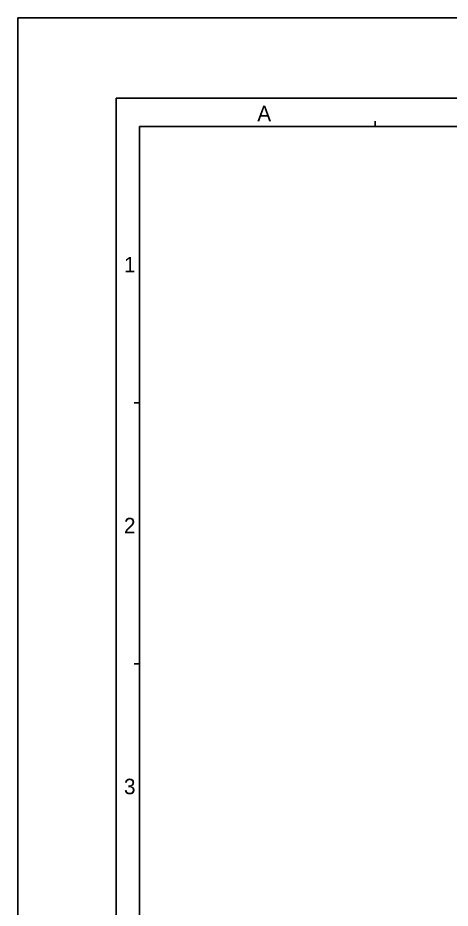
# Model space of a CAD drawing. Header units: millimetres. Extents: x 0 to 420, y 0 to 297.
# Drawn here: x 0 to 83.5, y 125 to 297 of the extents above; entities that cross this region are included whole.
import ezdxf

# ---------------------------------------------------------------- set-up
doc = ezdxf.new("R2010")
doc.units = ezdxf.units.MM
doc.header["$LTSCALE"] = 23.1
doc.layers.get('0').update_dxf_attribs({"linetype": 'CONTINUOUS'})
doc.styles.add('TEXTSTYLE_2', font='txt')

msp = doc.modelspace()

# ---------------------------------------------------------------- linework, layer by layer
at = {"color": 7, "linetype": 'CONTINUOUS'}
for p, q in [((0, 0), (0, 297)), ((0, 297), (420, 297))]:
    msp.add_line(p, q, dxfattribs=at)
at = {"color": 4, "linetype": 'CONTINUOUS'}
for p, q in [((19, 15.5), (19, 281.5)), ((19, 281.5), (401, 281.5)), ((69, 276), (69, 277)), ((23.5, 276), (23.5, 21)), ((23.5, 276), (396, 276)), ((23.5, 222.6), (22.5, 222.6)), ((23.5, 172.2), (22.5, 172.2))]:
    msp.add_line(p, q, dxfattribs=at)

# ---------------------------------------------------------------- texts
at = {"color": 2, "linetype": 'CONTINUOUS', "char_height": 3, "width": 3, "attachment_point": 1, "line_spacing_factor": 0.9, "style": 'TEXTSTYLE_2'}
for s, insert in [('A', (46.25, 280)), ('1', (20.5, 250.8)), ('2', (20.5, 200.4)), ('3', (20.5, 150))]:
    msp.add_mtext(s, dxfattribs=dict(at, insert=insert))

doc.saveas('drawing.dxf')
